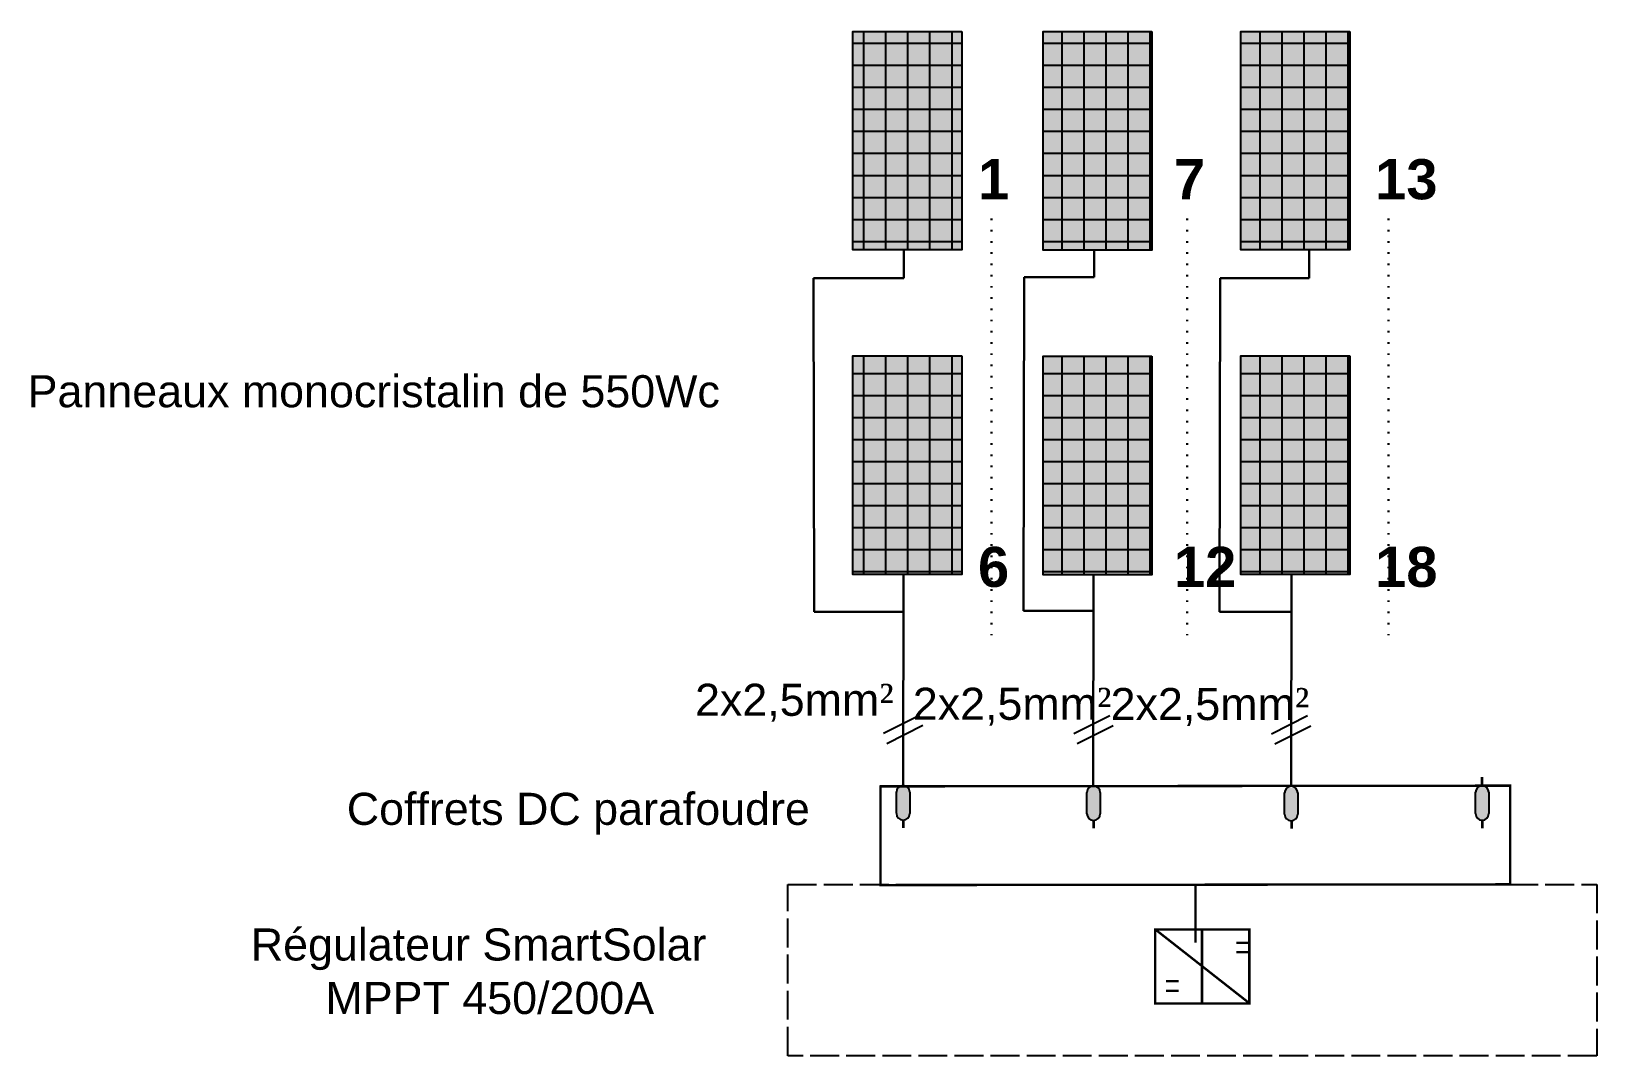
# Model space of a CAD drawing. Header units: millimetres. Extents: x 3196.7 to 3294.3, y 1630.5 to 1694.3.
import ezdxf

# ---------------------------------------------------------------- set-up
doc = ezdxf.new("R2010")
doc.units = ezdxf.units.MM
doc.linetypes.add('ACAD_ISO02W100', pattern=[15, 12, -3])
doc.linetypes.add('ACAD_ISO07W100', pattern=[3, 0, -3])
doc.styles.get("Standard").update_dxf_attribs({"font": 'arial.ttf'})

# ---------------------------------------------------------------- blocks, each defined once
blk = doc.blocks.new('Panneau 550Wc')
h = blk.add_hatch(color=256)
h.set_gradient(color1=(34, 52, 110), color2=(34, 52, 110), tint=1)
h.paths.add_polyline_path([(1738.051, 489.683), (1738.051, 488.553), (1740.321, 488.553), (1740.321, 489.683)])
h = blk.add_hatch()
h.set_pattern_fill('NET', color=256, scale=0.072, style=0)
h.paths.add_polyline_path([(1740.321, 488.553), (1740.321, 489.683), (1738.051, 489.683), (1738.051, 488.553)])
blk.add_lwpolyline([(1738.051, 489.683), (1740.321, 489.683), (1740.321, 488.553), (1738.051, 488.553), (1738.051, 489.683)])

msp = doc.modelspace()

# ---------------------------------------------------------------- hatches: boundary and pattern name
h = msp.add_hatch(color=256)
h.set_gradient(color2=(0, 0, 0), tint=1)
h.paths.add_polyline_path([(3251.436, 1646.909, 0.235721), (3251.272, 1647.239), (3250.775, 1647.239, 0.235721), (3250.611, 1646.909), (3250.611, 1645.582, 1), (3251.436, 1645.582)])
h = msp.add_hatch(color=256)
h.set_gradient(color2=(0, 0, 0), tint=1)
h.paths.add_polyline_path([(3263.317, 1646.889, 0.235721), (3263.152, 1647.219), (3262.656, 1647.219, 0.235721), (3262.491, 1646.889), (3262.491, 1645.563, 1), (3263.317, 1645.563)])
h = msp.add_hatch(color=256)
h.set_gradient(color2=(0, 0, 0), tint=1)
h.paths.add_polyline_path([(3275.637, 1646.862, 0.235721), (3275.472, 1647.192), (3274.976, 1647.192, 0.235721), (3274.811, 1646.862), (3274.811, 1645.536, 1), (3275.637, 1645.536)])
h = msp.add_hatch(color=256)
h.set_gradient(color2=(0, 0, 0), tint=1)
h.paths.add_polyline_path([(3287.552, 1646.899, 0.235721), (3287.388, 1647.229), (3286.892, 1647.229, 0.235721), (3286.727, 1646.899), (3286.727, 1645.573, 1), (3287.552, 1645.573)])

# ---------------------------------------------------------------- linework, layer by layer
at = {"linetype": 'ACAD_ISO07W100', "lineweight": 30, "ltscale": 0.2}
for p, q in [((3256.527, 1682.666), (3256.527, 1656.69)), ((3268.75, 1682.666), (3268.75, 1656.69)), ((3281.299, 1682.666), (3281.299, 1656.69))]:
    msp.add_line(p, q, dxfattribs=at)
at = {"lineweight": 30}
for p, q in [((3251.074, 1678.957), (3251.069, 1680.717)), ((3262.939, 1679.025), (3262.934, 1680.697)), ((3276.355, 1678.957), (3276.35, 1680.717)), ((3245.484, 1658.149), (3245.435, 1678.957)), ((3245.435, 1678.957), (3251.074, 1678.957)), ((3258.542, 1658.204), (3258.568, 1679.013)), ((3258.568, 1679.013), (3262.939, 1679.025)), ((3270.765, 1658.149), (3270.791, 1678.957)), ((3270.791, 1678.957), (3276.355, 1678.957)), ((3251.023, 1647.275), (3251.04, 1660.48)), ((3262.888, 1647.255), (3262.905, 1660.46)), ((3275.224, 1647.275), (3275.241, 1660.48)), ((3251.037, 1658.149), (3245.484, 1658.149)), ((3262.826, 1658.204), (3258.542, 1658.204)), ((3275.238, 1658.149), (3270.765, 1658.149)), ((3269.252, 1641.158), (3269.252, 1637.533)), ((3272.574, 1637.509), (3271.808, 1637.509)), ((3272.574, 1636.934), (3271.808, 1636.934)), ((3268.193, 1635.117), (3267.427, 1635.117)), ((3268.193, 1634.532), (3267.427, 1634.532))]:
    msp.add_line(p, q, dxfattribs=at)
for p, q in [((3252.05, 1651.693), (3249.801, 1650.566)), ((3252.262, 1651.06), (3250.013, 1649.932)), ((3263.915, 1651.678), (3261.666, 1650.551)), ((3264.127, 1651.045), (3261.878, 1649.917)), ((3276.25, 1651.663), (3274.001, 1650.535)), ((3276.463, 1651.029), (3274.213, 1649.901)), ((3250.611, 1645.6), (3250.611, 1646.926)), ((3251.436, 1646.909), (3251.436, 1645.582)), ((3262.491, 1645.563), (3262.491, 1646.889)), ((3263.317, 1646.889), (3263.317, 1645.563)), ((3274.811, 1645.536), (3274.811, 1646.862)), ((3275.637, 1646.862), (3275.637, 1645.536)), ((3286.727, 1645.573), (3286.727, 1646.899)), ((3287.552, 1646.899), (3287.552, 1645.573))]:
    msp.add_line(p, q)
at = {"lineweight": 35}
for p, q in [((3287.14, 1647.312), (3287.14, 1647.847)), ((3251.023, 1645.169), (3251.023, 1644.681)), ((3262.904, 1645.15), (3262.904, 1644.661)), ((3275.253, 1645.124), (3275.253, 1644.635)), ((3287.14, 1645.16), (3287.14, 1644.671)), ((3272.619, 1633.737), (3266.743, 1638.343)), ((3269.67, 1633.737), (3269.67, 1638.343))]:
    msp.add_line(p, q, dxfattribs=at)
at = {"const_width": 0.15}
for points in [[(3288.888, 1641.161), (3249.615, 1641.116), (3249.615, 1647.27), (3288.888, 1647.314)], [(3272.619, 1633.737), (3266.743, 1633.737), (3266.743, 1638.343), (3272.619, 1638.343)]]:
    msp.add_lwpolyline(points, close=True, dxfattribs=at)
at = {"linetype": 'ACAD_ISO02W100', "ltscale": 0.15}
msp.add_lwpolyline([(3294.282, 1630.479), (3243.828, 1630.479), (3243.828, 1641.158), (3294.282, 1641.158)], close=True, dxfattribs=at)
for centre, start, end in [((3251.023, 1646.909), 0, 180), ((3262.904, 1646.889), 0, 180), ((3275.224, 1646.862), 0, 180), ((3287.14, 1646.899), 0, 180), ((3251.023, 1645.582), 180, 0), ((3262.904, 1645.563), 180, 0), ((3275.224, 1645.536), 180, 0), ((3287.14, 1645.573), 180, 0)]:
    msp.add_arc(centre, 0.413, start, end)

# ---------------------------------------------------------------- block references
at = {"xscale": 6.003706318503618, "yscale": 6.003706318503618, "zscale": 6.003706318503618, "rotation": 270}
for p in [(314.768, 12129.092), (326.633, 12129.072), (338.969, 12129.092), (314.768, 12108.854), (326.633, 12108.835), (338.969, 12108.854)]:
    msp.add_blockref('Panneau 550Wc', p, dxfattribs=at)

# ---------------------------------------------------------------- texts
at = {"attachment_point": 1}
for s, width, gutter_width, insert, char_height in [('{\\fArial|b1|i0|c0|p34;1\\H0.4x;\\P\\P\\P\\P\\P\\P\\P\\P\\P\\P\\P\\P\\P\\H2.5x;6}', 24.76253, 12.5, (3255.696, 1686.376), 2.5), ('{\\fArial|b1|i0|c0|p34;7\\H0.4x;\\P\\P\\P\\P\\P\\P\\P\\P\\P\\P\\P\\P\\P\\H2.5x;12}', 24.76253, 12.5, (3267.919, 1686.376), 2.5), ('{\\fArial|b1|i0|c0|p34;13\\H0.4x;\\P\\P\\P\\P\\P\\P\\P\\P\\P\\P\\P\\P\\P\\H2.5x;18}', 24.76253, 12.5, (3280.468, 1686.376), 2.5), (' Panneaux monocristalin de 550Wc\\P  ', 74.50966, 4.917, (3195.646, 1672.907), 2), ('2x2,5mm{\\A1;\\fTimes New Roman|b0|i0|c0|p18;²}', 14.19344, 7.165, (3238.047, 1653.668), 2), ('\\pxqc;2x2,5mm{\\A1;\\fTimes New Roman|b0|i0|c0|p18;²}', 14.19344, 7.165, (3250.731, 1653.419), 2), ('\\pxqc;2x2,5mm{\\A1;\\fTimes New Roman|b0|i0|c0|p18;²}', 14.19344, 7.165, (3263.067, 1653.404), 2), ('Coffrets DC parafoudre', 38.43733, 4.917, (3216.327, 1646.87), 2), ('Régulateur SmartSolar\\P      MPPT 450/200A', 33.23231, 4.917, (3210.34, 1638.413), 2)]:
    msp.add_mtext_dynamic_manual_height_columns(s, width=width, gutter_width=gutter_width, heights=[0], dxfattribs=dict(at, insert=insert, char_height=char_height))

doc.saveas('drawing.dxf')
